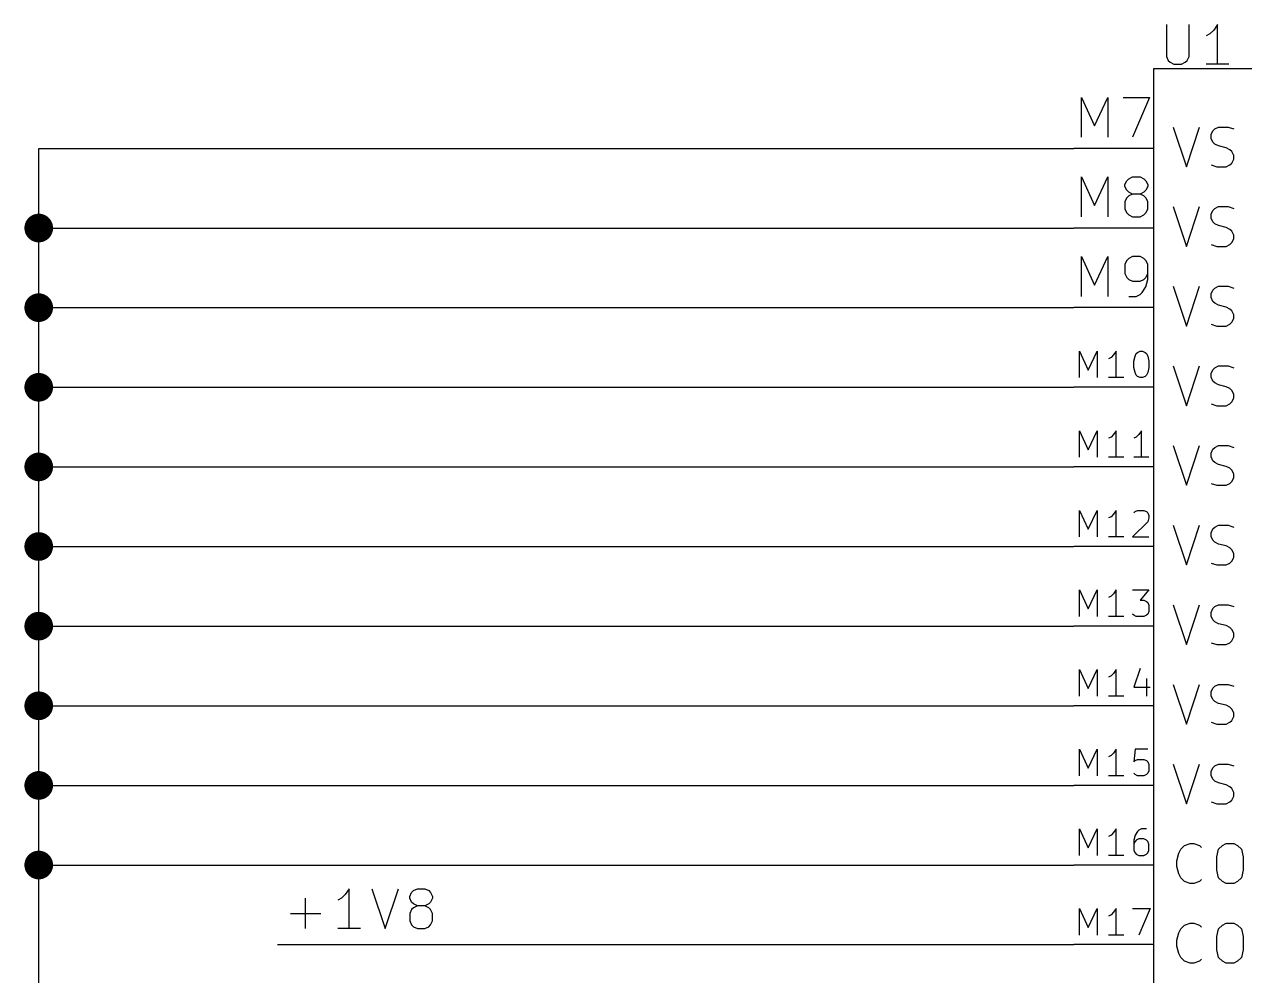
# Model space of a CAD drawing. Header units: millimetres. Extents: x 3 to 201, y -195 to -4.
# Drawn here: x 14.78 to 53.71, y -34.01 to -3.66 of the extents above; entities that cross this region are included whole.
import ezdxf

# ---------------------------------------------------------------- set-up
doc = ezdxf.new("R2010")
doc.units = ezdxf.units.MM
for name, color, linetype in [('GREENSIXTYFIVE', 129, 'CONTINUOUS'), ('LIGHTGREEN', 92, 'CONTINUOUS'), ('LIGHTRED', 12, 'CONTINUOUS'), ('RED', 14, 'CONTINUOUS'), ('REDSIX', 19, 'CONTINUOUS')]:
    doc.layers.add(name, color=color, linetype=linetype)

msp = doc.modelspace()

# ---------------------------------------------------------------- linework, layer by layer
at = {"layer": 'GREENSIXTYFIVE', "linetype": 'CONTINUOUS'}
for p, q in [((51.2135, -3.6644), (51.2135, -4.6925)), ((51.9392, -4.6925), (51.9392, -3.6644)), ((52.7255, -3.8459), (52.6045, -3.9668)), ((52.8464, -3.6644), (52.7255, -3.8459)), ((52.8464, -4.9344), (52.8464, -3.6644)), ((52.6045, -3.9668), (52.4836, -4.0273)), ((51.2135, -4.6925), (51.274, -4.8135)), ((51.274, -4.8135), (51.3345, -4.874)), ((51.3345, -4.874), (51.4554, -4.9344)), ((51.4554, -4.9344), (51.6973, -4.9344)), ((51.6973, -4.9344), (51.8183, -4.874)), ((51.8183, -4.874), (51.8788, -4.8135)), ((51.8788, -4.8135), (51.9392, -4.6925)), ((53.2093, -4.9344), (52.4836, -4.9344)), ((51.4289, -6.9375), (51.8522, -8.2075)), ((51.8522, -8.2075), (52.2756, -6.9375)), ((52.6989, -7.0585), (52.7594, -6.998)), ((52.7594, -6.998), (52.8804, -6.9375)), ((52.8804, -6.9375), (53.1827, -6.9375)), ((53.1827, -6.9375), (53.3642, -6.998)), ((52.6385, -7.1794), (52.6989, -7.0585)), ((52.6385, -7.3004), (52.6385, -7.1794)), ((52.6989, -7.4213), (52.6385, -7.3004)), ((52.7594, -7.4818), (52.6989, -7.4213)), ((52.8804, -7.5423), (52.7594, -7.4818)), ((53.1223, -7.6028), (52.8804, -7.5423)), ((53.2432, -7.6632), (53.1223, -7.6028)), ((53.3037, -7.7237), (53.2432, -7.6632)), ((53.3642, -7.8447), (53.3037, -7.7237)), ((52.6385, -8.1471), (52.8199, -8.2075)), ((53.1223, -8.2075), (53.2432, -8.1471)), ((53.2432, -8.1471), (53.3037, -8.0866)), ((53.3037, -8.0866), (53.3642, -7.9656)), ((53.3642, -7.9656), (53.3642, -7.8447)), ((52.8199, -8.2075), (53.1223, -8.2075)), ((51.4289, -9.4775), (51.8522, -10.7475)), ((51.8522, -10.7475), (52.2756, -9.4775)), ((52.6385, -9.7194), (52.6989, -9.5985)), ((52.6385, -9.8404), (52.6385, -9.7194)), ((52.6989, -9.5985), (52.7594, -9.538)), ((52.7594, -9.538), (52.8804, -9.4775)), ((52.8804, -9.4775), (53.1827, -9.4775)), ((53.1827, -9.4775), (53.3642, -9.538)), ((52.6989, -9.9613), (52.6385, -9.8404)), ((52.7594, -10.0218), (52.6989, -9.9613)), ((52.8804, -10.0823), (52.7594, -10.0218)), ((53.1223, -10.1428), (52.8804, -10.0823)), ((53.2432, -10.2032), (53.1223, -10.1428)), ((53.3037, -10.2637), (53.2432, -10.2032)), ((53.3642, -10.3847), (53.3037, -10.2637)), ((53.3037, -10.6266), (53.3642, -10.5056)), ((53.3642, -10.5056), (53.3642, -10.3847)), ((52.6385, -10.6871), (52.8199, -10.7475)), ((52.8199, -10.7475), (53.1223, -10.7475)), ((53.1223, -10.7475), (53.2432, -10.6871)), ((53.2432, -10.6871), (53.3037, -10.6266)), ((51.4289, -12.0175), (51.8522, -13.2875)), ((51.8522, -13.2875), (52.2756, -12.0175)), ((52.7594, -12.078), (52.8804, -12.0175)), ((52.8804, -12.0175), (53.1827, -12.0175)), ((53.1827, -12.0175), (53.3642, -12.078)), ((52.6385, -12.2594), (52.6989, -12.1385)), ((52.6385, -12.3804), (52.6385, -12.2594)), ((52.6989, -12.5013), (52.6385, -12.3804)), ((52.6989, -12.1385), (52.7594, -12.078)), ((52.7594, -12.5618), (52.6989, -12.5013)), ((52.8804, -12.6223), (52.7594, -12.5618)), ((53.1223, -12.6828), (52.8804, -12.6223)), ((53.2432, -12.7432), (53.1223, -12.6828)), ((53.3037, -12.8037), (53.2432, -12.7432)), ((53.3642, -12.9247), (53.3037, -12.8037)), ((52.6385, -13.2271), (52.8199, -13.2875)), ((53.1223, -13.2875), (53.2432, -13.2271)), ((53.2432, -13.2271), (53.3037, -13.1666)), ((53.3037, -13.1666), (53.3642, -13.0456)), ((53.3642, -13.0456), (53.3642, -12.9247)), ((52.8199, -13.2875), (53.1223, -13.2875)), ((51.4289, -14.5575), (51.8522, -15.8275)), ((51.8522, -15.8275), (52.2756, -14.5575)), ((52.6385, -14.7994), (52.6989, -14.6785)), ((52.6989, -14.6785), (52.7594, -14.618)), ((52.7594, -14.618), (52.8804, -14.5575)), ((52.8804, -14.5575), (53.1827, -14.5575)), ((53.1827, -14.5575), (53.3642, -14.618)), ((52.6385, -14.9204), (52.6385, -14.7994)), ((52.6989, -15.0413), (52.6385, -14.9204)), ((52.7594, -15.1018), (52.6989, -15.0413)), ((52.8804, -15.1623), (52.7594, -15.1018)), ((53.1223, -15.2228), (52.8804, -15.1623)), ((53.2432, -15.2832), (53.1223, -15.2228)), ((53.3037, -15.3437), (53.2432, -15.2832)), ((53.3642, -15.4647), (53.3037, -15.3437)), ((53.3642, -15.5856), (53.3642, -15.4647)), ((52.6385, -15.7671), (52.8199, -15.8275)), ((52.8199, -15.8275), (53.1223, -15.8275)), ((53.1223, -15.8275), (53.2432, -15.7671)), ((53.2432, -15.7671), (53.3037, -15.7066)), ((53.3037, -15.7066), (53.3642, -15.5856)), ((51.4289, -17.0975), (51.8522, -18.3675)), ((51.8522, -18.3675), (52.2756, -17.0975)), ((52.7594, -17.158), (52.8804, -17.0975)), ((52.8804, -17.0975), (53.1827, -17.0975)), ((53.1827, -17.0975), (53.3642, -17.158)), ((52.6385, -17.3394), (52.6989, -17.2185)), ((52.6385, -17.4604), (52.6385, -17.3394)), ((52.6989, -17.5813), (52.6385, -17.4604)), ((52.6989, -17.2185), (52.7594, -17.158)), ((52.7594, -17.6418), (52.6989, -17.5813)), ((52.8804, -17.7023), (52.7594, -17.6418)), ((53.1223, -17.7628), (52.8804, -17.7023)), ((53.2432, -17.8232), (53.1223, -17.7628)), ((53.3037, -17.8837), (53.2432, -17.8232)), ((53.3642, -18.0047), (53.3037, -17.8837)), ((53.2432, -18.3071), (53.3037, -18.2466)), ((53.3037, -18.2466), (53.3642, -18.1256)), ((53.3642, -18.1256), (53.3642, -18.0047)), ((52.6385, -18.3071), (52.8199, -18.3675)), ((52.8199, -18.3675), (53.1223, -18.3675)), ((53.1223, -18.3675), (53.2432, -18.3071)), ((51.4289, -19.6375), (51.8522, -20.9075)), ((51.8522, -20.9075), (52.2756, -19.6375)), ((52.6385, -19.8794), (52.6989, -19.7585)), ((52.6989, -19.7585), (52.7594, -19.698)), ((52.7594, -19.698), (52.8804, -19.6375)), ((52.8804, -19.6375), (53.1827, -19.6375)), ((53.1827, -19.6375), (53.3642, -19.698)), ((52.6385, -20.0004), (52.6385, -19.8794)), ((52.6989, -20.1213), (52.6385, -20.0004)), ((52.7594, -20.1818), (52.6989, -20.1213)), ((52.8804, -20.2423), (52.7594, -20.1818)), ((53.1223, -20.3028), (52.8804, -20.2423)), ((53.2432, -20.3632), (53.1223, -20.3028)), ((53.3037, -20.4237), (53.2432, -20.3632)), ((53.3642, -20.5447), (53.3037, -20.4237)), ((53.3642, -20.6656), (53.3642, -20.5447)), ((52.6385, -20.8471), (52.8199, -20.9075)), ((52.8199, -20.9075), (53.1223, -20.9075)), ((53.1223, -20.9075), (53.2432, -20.8471)), ((53.2432, -20.8471), (53.3037, -20.7866)), ((53.3037, -20.7866), (53.3642, -20.6656)), ((51.4289, -22.1775), (51.8522, -23.4475)), ((51.8522, -23.4475), (52.2756, -22.1775)), ((52.7594, -22.238), (52.8804, -22.1775)), ((52.8804, -22.1775), (53.1827, -22.1775)), ((53.1827, -22.1775), (53.3642, -22.238)), ((52.6385, -22.4194), (52.6989, -22.2985)), ((52.6385, -22.5404), (52.6385, -22.4194)), ((52.6989, -22.6613), (52.6385, -22.5404)), ((52.6989, -22.2985), (52.7594, -22.238)), ((52.7594, -22.7218), (52.6989, -22.6613)), ((52.8804, -22.7823), (52.7594, -22.7218)), ((53.1223, -22.8428), (52.8804, -22.7823)), ((53.2432, -22.9032), (53.1223, -22.8428)), ((53.3037, -22.9637), (53.2432, -22.9032)), ((53.3642, -23.0847), (53.3037, -22.9637)), ((53.2432, -23.3871), (53.3037, -23.3266)), ((53.3037, -23.3266), (53.3642, -23.2056)), ((53.3642, -23.2056), (53.3642, -23.0847)), ((52.6385, -23.3871), (52.8199, -23.4475)), ((52.8199, -23.4475), (53.1223, -23.4475)), ((53.1223, -23.4475), (53.2432, -23.3871)), ((51.4289, -24.7175), (51.8522, -25.9875)), ((51.8522, -25.9875), (52.2756, -24.7175)), ((52.6385, -24.9594), (52.6989, -24.8385)), ((52.6989, -24.8385), (52.7594, -24.778)), ((52.7594, -24.778), (52.8804, -24.7175)), ((52.8804, -24.7175), (53.1827, -24.7175)), ((53.1827, -24.7175), (53.3642, -24.778)), ((52.6385, -25.0804), (52.6385, -24.9594)), ((52.6989, -25.2013), (52.6385, -25.0804)), ((52.7594, -25.2618), (52.6989, -25.2013)), ((52.8804, -25.3223), (52.7594, -25.2618)), ((53.1223, -25.3828), (52.8804, -25.3223)), ((53.2432, -25.4432), (53.1223, -25.3828)), ((53.3037, -25.5037), (53.2432, -25.4432)), ((53.3642, -25.6247), (53.3037, -25.5037)), ((53.3642, -25.7456), (53.3642, -25.6247)), ((52.6385, -25.9271), (52.8199, -25.9875)), ((52.8199, -25.9875), (53.1223, -25.9875)), ((53.1223, -25.9875), (53.2432, -25.9271)), ((53.2432, -25.9271), (53.3037, -25.8666)), ((53.3037, -25.8666), (53.3642, -25.7456)), ((51.4289, -27.2575), (51.8522, -28.5275)), ((51.8522, -28.5275), (52.2756, -27.2575)), ((52.6385, -27.4994), (52.6989, -27.3785)), ((52.6385, -27.6204), (52.6385, -27.4994)), ((52.6989, -27.7413), (52.6385, -27.6204)), ((52.6989, -27.3785), (52.7594, -27.318)), ((52.7594, -27.318), (52.8804, -27.2575)), ((52.8804, -27.2575), (53.1827, -27.2575)), ((53.1827, -27.2575), (53.3642, -27.318)), ((52.7594, -27.8018), (52.6989, -27.7413)), ((52.8804, -27.8623), (52.7594, -27.8018)), ((53.1223, -27.9228), (52.8804, -27.8623)), ((53.2432, -27.9832), (53.1223, -27.9228)), ((53.3037, -28.0437), (53.2432, -27.9832)), ((53.2432, -28.4671), (53.3037, -28.4066)), ((53.3642, -28.1647), (53.3037, -28.0437)), ((53.3037, -28.4066), (53.3642, -28.2856)), ((53.3642, -28.2856), (53.3642, -28.1647)), ((52.6385, -28.4671), (52.8199, -28.5275)), ((52.8199, -28.5275), (53.1223, -28.5275)), ((53.1223, -28.5275), (53.2432, -28.4671)), ((51.6708, -29.979), (51.7918, -29.858)), ((51.7918, -29.858), (51.9732, -29.7975)), ((51.9732, -29.7975), (52.0941, -29.7975)), ((52.0941, -29.7975), (52.2756, -29.858)), ((52.2756, -29.858), (52.336, -29.9185)), ((52.8803, -29.979), (53.0013, -29.858)), ((53.0013, -29.858), (53.1222, -29.7975)), ((53.1222, -29.7975), (53.3641, -29.7975)), ((53.3641, -29.7975), (53.4851, -29.858)), ((53.4851, -29.858), (53.606, -29.979)), ((51.5499, -30.3418), (51.6103, -30.0999)), ((51.5499, -30.5232), (51.5499, -30.3418)), ((51.6103, -30.0999), (51.6708, -29.979)), ((52.8199, -30.2209), (52.8803, -29.979)), ((52.8199, -30.6442), (52.8199, -30.2209)), ((53.606, -29.979), (53.6665, -30.2209)), ((53.6665, -30.2209), (53.6665, -30.6442)), ((51.6103, -30.7651), (51.5499, -30.5232)), ((52.8803, -30.8861), (52.8199, -30.6442)), ((53.6665, -30.6442), (53.606, -30.8861)), ((51.6708, -30.8861), (51.6103, -30.7651)), ((51.7918, -31.0071), (51.6708, -30.8861)), ((51.9732, -31.0675), (51.7918, -31.0071)), ((52.0941, -31.0675), (51.9732, -31.0675)), ((52.2756, -31.0071), (52.0941, -31.0675)), ((52.336, -30.9466), (52.2756, -31.0071)), ((53.0013, -31.0071), (52.8803, -30.8861)), ((53.1222, -31.0675), (53.0013, -31.0071)), ((53.3641, -31.0675), (53.1222, -31.0675)), ((53.4851, -31.0071), (53.3641, -31.0675)), ((53.606, -30.8861), (53.4851, -31.0071)), ((51.5499, -32.8818), (51.6103, -32.6399)), ((51.6103, -32.6399), (51.6708, -32.519)), ((51.6708, -32.519), (51.7918, -32.398)), ((51.7918, -32.398), (51.9732, -32.3375)), ((51.9732, -32.3375), (52.0941, -32.3375)), ((52.0941, -32.3375), (52.2756, -32.398)), ((52.2756, -32.398), (52.336, -32.4585)), ((52.8199, -32.7609), (52.8803, -32.519)), ((52.8803, -32.519), (53.0013, -32.398)), ((53.0013, -32.398), (53.1222, -32.3375)), ((53.1222, -32.3375), (53.3641, -32.3375)), ((53.3641, -32.3375), (53.4851, -32.398)), ((53.4851, -32.398), (53.606, -32.519)), ((53.606, -32.519), (53.6665, -32.7609)), ((51.5499, -33.0632), (51.5499, -32.8818)), ((51.6103, -33.3051), (51.5499, -33.0632)), ((52.8199, -33.1842), (52.8199, -32.7609)), ((53.6665, -32.7609), (53.6665, -33.1842)), ((51.6708, -33.4261), (51.6103, -33.3051)), ((51.7918, -33.5471), (51.6708, -33.4261)), ((52.8803, -33.4261), (52.8199, -33.1842)), ((53.0013, -33.5471), (52.8803, -33.4261)), ((53.606, -33.4261), (53.4851, -33.5471)), ((53.6665, -33.1842), (53.606, -33.4261)), ((51.9732, -33.6075), (51.7918, -33.5471)), ((52.0941, -33.6075), (51.9732, -33.6075)), ((52.2756, -33.5471), (52.0941, -33.6075)), ((52.336, -33.4866), (52.2756, -33.5471)), ((53.1222, -33.6075), (53.0013, -33.5471)), ((53.3641, -33.6075), (53.1222, -33.6075)), ((53.4851, -33.5471), (53.3641, -33.6075))]:
    msp.add_line(p, q, dxfattribs=at)
at = {"layer": 'LIGHTGREEN', "linetype": 'CONTINUOUS'}
for p, q in [((15.24, -10.16), (15.24, -7.62)), ((15.24, -7.62), (48.26, -7.62)), ((15.24, -10.16), (48.26, -10.16)), ((15.24, -12.7), (15.24, -10.16)), ((15.24, -12.7), (48.26, -12.7)), ((15.24, -15.24), (15.24, -12.7)), ((15.24, -15.24), (48.26, -15.24)), ((15.24, -17.78), (15.24, -15.24)), ((15.24, -17.78), (48.26, -17.78)), ((15.24, -20.32), (15.24, -17.78)), ((15.24, -20.32), (48.26, -20.32)), ((15.24, -22.86), (15.24, -20.32)), ((15.24, -22.86), (48.26, -22.86)), ((15.24, -25.4), (15.24, -22.86)), ((15.24, -27.94), (15.24, -25.4)), ((15.24, -25.4), (48.26, -25.4)), ((15.24, -30.48), (15.24, -27.94)), ((15.24, -27.94), (48.26, -27.94)), ((15.24, -43.18), (15.24, -30.48)), ((15.24, -30.48), (48.26, -30.48)), ((22.86, -33.02), (48.26, -33.02))]:
    msp.add_line(p, q, dxfattribs=at)
at = {"layer": 'LIGHTGREEN', "const_width": 0.4572}
for points in [[(15.0114, -10.16, 1), (15.4686, -10.16, 1)], [(15.0114, -12.7, 1), (15.4686, -12.7, 1)], [(15.0114, -15.24, 1), (15.4686, -15.24, 1)], [(15.0114, -17.78, 1), (15.4686, -17.78, 1)], [(15.0114, -20.32, 1), (15.4686, -20.32, 1)], [(15.0114, -22.86, 1), (15.4686, -22.86, 1)], [(15.0114, -25.4, 1), (15.4686, -25.4, 1)], [(15.0114, -27.94, 1), (15.4686, -27.94, 1)], [(15.0114, -30.48, 1), (15.4686, -30.48, 1)]]:
    msp.add_lwpolyline(points, format="xyb", close=True, dxfattribs=at)
at = {"layer": 'LIGHTRED', "linetype": 'CONTINUOUS'}
for p, q in [((48.5019, -7.2613), (48.5019, -5.9913)), ((48.5019, -5.9913), (48.9253, -6.8985)), ((48.9253, -6.8985), (49.3486, -5.9913)), ((49.3486, -5.9913), (49.3486, -7.2613)), ((49.8324, -5.9913), (50.679, -5.9913)), ((50.679, -5.9913), (50.1348, -7.2613)), ((48.5019, -9.8013), (48.5019, -8.5313)), ((48.5019, -8.5313), (48.9253, -9.4385)), ((48.9253, -9.4385), (49.3486, -8.5313)), ((49.3486, -8.5313), (49.3486, -9.8013)), ((50.0138, -8.5918), (50.1348, -8.5313)), ((50.1348, -8.5313), (50.3767, -8.5313)), ((50.3767, -8.5313), (50.4976, -8.5918)), ((49.8929, -8.7732), (49.9533, -8.6523)), ((49.8929, -8.8337), (49.8929, -8.7732)), ((49.9533, -8.9547), (49.8929, -8.8337)), ((49.9533, -8.6523), (50.0138, -8.5918)), ((50.4976, -8.5918), (50.5581, -8.6523)), ((50.5581, -8.6523), (50.6186, -8.7732)), ((50.6186, -8.8337), (50.5581, -8.9547)), ((50.6186, -8.7732), (50.6186, -8.8337)), ((49.9533, -9.1966), (49.8929, -9.3175)), ((49.8929, -9.3175), (49.8929, -9.5594)), ((50.0138, -9.0151), (49.9533, -8.9547)), ((50.0138, -9.1361), (49.9533, -9.1966)), ((50.1348, -9.0756), (50.0138, -9.0151)), ((50.1348, -9.0756), (50.0138, -9.1361)), ((50.3767, -9.0756), (50.1348, -9.0756)), ((50.4976, -9.0151), (50.3767, -9.0756)), ((50.4976, -9.1361), (50.3767, -9.0756)), ((50.5581, -8.9547), (50.4976, -9.0151)), ((50.5581, -9.1966), (50.4976, -9.1361)), ((50.6186, -9.3175), (50.5581, -9.1966)), ((50.6186, -9.5594), (50.6186, -9.3175)), ((49.8929, -9.5594), (49.9533, -9.6804)), ((49.9533, -9.6804), (50.0138, -9.7409)), ((50.4976, -9.7409), (50.5581, -9.6804)), ((50.5581, -9.6804), (50.6186, -9.5594)), ((50.0138, -9.7409), (50.1348, -9.8013)), ((50.1348, -9.8013), (50.3767, -9.8013)), ((50.3767, -9.8013), (50.4976, -9.7409)), ((48.5019, -12.3413), (48.5019, -11.0713)), ((48.5019, -11.0713), (48.9253, -11.9785)), ((48.9253, -11.9785), (49.3486, -11.0713)), ((49.3486, -11.0713), (49.3486, -12.3413)), ((49.9533, -11.1923), (49.8929, -11.3132)), ((50.0138, -11.1318), (49.9533, -11.1923)), ((50.1348, -11.0713), (50.0138, -11.1318)), ((50.3767, -11.0713), (50.1348, -11.0713)), ((50.4976, -11.1318), (50.3767, -11.0713)), ((50.5581, -11.1923), (50.4976, -11.1318)), ((50.6186, -11.3132), (50.5581, -11.1923)), ((49.8929, -11.3132), (49.8929, -11.6156)), ((49.8929, -11.6156), (49.9533, -11.7366)), ((50.5581, -11.7366), (50.6186, -11.6156)), ((50.6186, -11.797), (50.6186, -11.3132)), ((49.9533, -11.7366), (50.0138, -11.797)), ((50.0138, -11.797), (50.1348, -11.8575)), ((50.1348, -11.8575), (50.3767, -11.8575)), ((50.3767, -11.8575), (50.4976, -11.797)), ((50.4371, -12.2204), (50.5581, -12.0389)), ((50.4976, -11.797), (50.5581, -11.7366)), ((50.5581, -12.0389), (50.6186, -11.797)), ((50.0138, -12.3413), (50.2557, -12.3413)), ((50.2557, -12.3413), (50.3767, -12.2809)), ((50.3767, -12.2809), (50.4371, -12.2204)), ((48.4415, -14.9332), (48.4415, -14.0866)), ((48.4415, -14.0866), (48.7237, -14.6913)), ((48.7237, -14.6913), (49.0059, -14.0866)), ((49.0059, -14.0866), (49.0059, -14.9332)), ((49.4493, -14.2881), (49.3687, -14.3285)), ((49.53, -14.2075), (49.4493, -14.2881)), ((49.6106, -14.0866), (49.53, -14.2075)), ((49.6106, -14.9332), (49.6106, -14.0866)), ((50.175, -14.4091), (50.2153, -14.2478)), ((50.2153, -14.2478), (50.2556, -14.1672)), ((50.2556, -14.1672), (50.296, -14.1269)), ((50.296, -14.1269), (50.3766, -14.0866)), ((50.3766, -14.0866), (50.4572, -14.0866)), ((50.4572, -14.0866), (50.5378, -14.1269)), ((50.5378, -14.1269), (50.5782, -14.1672)), ((50.5782, -14.1672), (50.6185, -14.2478)), ((50.6185, -14.2478), (50.6588, -14.4091)), ((50.175, -14.6107), (50.175, -14.4091)), ((50.2153, -14.7719), (50.175, -14.6107)), ((50.2556, -14.8525), (50.2153, -14.7719)), ((50.6185, -14.7719), (50.5782, -14.8525)), ((50.6588, -14.6107), (50.6185, -14.7719)), ((50.6588, -14.4091), (50.6588, -14.6107)), ((49.8525, -14.9332), (49.3687, -14.9332)), ((50.296, -14.8929), (50.2556, -14.8525)), ((50.3766, -14.9332), (50.296, -14.8929)), ((50.4572, -14.9332), (50.3766, -14.9332)), ((50.5378, -14.8929), (50.4572, -14.9332)), ((50.5782, -14.8525), (50.5378, -14.8929)), ((48.4415, -17.4732), (48.4415, -16.6266)), ((48.4415, -16.6266), (48.7237, -17.2313)), ((48.7237, -17.2313), (49.0059, -16.6266)), ((49.0059, -16.6266), (49.0059, -17.4732)), ((49.6106, -16.6266), (49.53, -16.7475)), ((49.6106, -17.4732), (49.6106, -16.6266)), ((50.4169, -16.6266), (50.3363, -16.7475)), ((50.4169, -17.4732), (50.4169, -16.6266)), ((49.4493, -16.8281), (49.3687, -16.8685)), ((49.53, -16.7475), (49.4493, -16.8281)), ((50.2556, -16.8281), (50.175, -16.8685)), ((50.3363, -16.7475), (50.2556, -16.8281)), ((49.8525, -17.4732), (49.3687, -17.4732)), ((50.6588, -17.4732), (50.175, -17.4732)), ((48.4415, -20.0132), (48.4415, -19.1666)), ((48.4415, -19.1666), (48.7237, -19.7713)), ((48.7237, -19.7713), (49.0059, -19.1666)), ((49.0059, -19.1666), (49.0059, -20.0132)), ((49.4493, -19.3681), (49.3687, -19.4085)), ((49.53, -19.2875), (49.4493, -19.3681)), ((49.6106, -19.1666), (49.53, -19.2875)), ((49.6106, -20.0132), (49.6106, -19.1666)), ((50.175, -19.2472), (50.2153, -19.2069)), ((50.2153, -19.2069), (50.296, -19.1666)), ((50.296, -19.1666), (50.4975, -19.1666)), ((50.4975, -19.1666), (50.5782, -19.2069)), ((50.5782, -19.2069), (50.6185, -19.2472)), ((50.6185, -19.2472), (50.6588, -19.3278)), ((50.6588, -19.4085), (50.6185, -19.5294)), ((50.6588, -19.3278), (50.6588, -19.4085)), ((50.6185, -19.5294), (50.1347, -20.0132)), ((49.8525, -20.0132), (49.3687, -20.0132)), ((50.1347, -20.0132), (50.6588, -20.0132)), ((48.4415, -22.5532), (48.4415, -21.7066)), ((48.4415, -21.7066), (48.7237, -22.3113)), ((48.7237, -22.3113), (49.0059, -21.7066)), ((49.0059, -21.7066), (49.0059, -22.5532)), ((49.6106, -21.7066), (49.53, -21.8275)), ((49.6106, -22.5532), (49.6106, -21.7066)), ((50.1347, -21.7066), (50.6588, -21.7066)), ((50.6588, -21.7066), (50.3766, -22.0291)), ((49.4493, -21.9081), (49.3687, -21.9485)), ((49.53, -21.8275), (49.4493, -21.9081)), ((50.3766, -22.0291), (50.4975, -22.0291)), ((50.4975, -22.0291), (50.5782, -22.0694)), ((50.5782, -22.0694), (50.6185, -22.1097)), ((50.6185, -22.1097), (50.6588, -22.1903)), ((49.8525, -22.5532), (49.3687, -22.5532)), ((50.175, -22.5129), (50.1347, -22.4725)), ((50.2556, -22.5532), (50.175, -22.5129)), ((50.4975, -22.5532), (50.2556, -22.5532)), ((50.5782, -22.5129), (50.4975, -22.5532)), ((50.6185, -22.4725), (50.5782, -22.5129)), ((50.6588, -22.3919), (50.6185, -22.4725)), ((50.6588, -22.1903), (50.6588, -22.3919)), ((48.4415, -25.0932), (48.4415, -24.2466)), ((48.4415, -24.2466), (48.7237, -24.8513)), ((48.7237, -24.8513), (49.0059, -24.2466)), ((49.0059, -24.2466), (49.0059, -25.0932)), ((49.4493, -24.4481), (49.3687, -24.4885)), ((49.53, -24.3675), (49.4493, -24.4481)), ((49.6106, -24.2466), (49.53, -24.3675)), ((49.6106, -25.0932), (49.6106, -24.2466)), ((50.3766, -24.2063), (50.175, -24.811)), ((50.175, -24.811), (50.6991, -24.811)), ((50.5782, -24.5288), (50.5782, -25.0932)), ((49.8525, -25.0932), (49.3687, -25.0932)), ((48.4415, -27.6332), (48.4415, -26.7866)), ((48.4415, -26.7866), (48.7237, -27.3913)), ((48.7237, -27.3913), (49.0059, -26.7866)), ((49.0059, -26.7866), (49.0059, -27.6332)), ((49.6106, -26.7866), (49.53, -26.9075)), ((49.6106, -27.6332), (49.6106, -26.7866)), ((50.2153, -26.7866), (50.175, -27.1897)), ((50.6185, -26.7866), (50.2153, -26.7866)), ((49.4493, -26.9881), (49.3687, -27.0285)), ((49.53, -26.9075), (49.4493, -26.9881)), ((50.175, -27.1897), (50.2153, -27.1494)), ((50.2153, -27.1494), (50.296, -27.1091)), ((50.296, -27.1091), (50.4975, -27.1091)), ((50.4975, -27.1091), (50.5782, -27.1494)), ((50.5782, -27.1494), (50.6185, -27.1897)), ((50.6185, -27.1897), (50.6588, -27.2703)), ((49.8525, -27.6332), (49.3687, -27.6332)), ((50.2153, -27.5929), (50.175, -27.5525)), ((50.296, -27.6332), (50.2153, -27.5929)), ((50.4975, -27.6332), (50.296, -27.6332)), ((50.5782, -27.5929), (50.4975, -27.6332)), ((50.6185, -27.5525), (50.5782, -27.5929)), ((50.6588, -27.4719), (50.6185, -27.5525)), ((50.6588, -27.2703), (50.6588, -27.4719)), ((48.4415, -30.1732), (48.4415, -29.3266)), ((48.4415, -29.3266), (48.7237, -29.9313)), ((48.7237, -29.9313), (49.0059, -29.3266)), ((49.0059, -29.3266), (49.0059, -30.1732)), ((49.4493, -29.5281), (49.3687, -29.5685)), ((49.53, -29.4475), (49.4493, -29.5281)), ((49.6106, -29.3266), (49.53, -29.4475)), ((49.6106, -30.1732), (49.6106, -29.3266)), ((50.2153, -29.5281), (50.175, -29.6894)), ((50.296, -29.4072), (50.2153, -29.5281)), ((50.3363, -29.3669), (50.296, -29.4072)), ((50.4169, -29.3266), (50.3363, -29.3669)), ((50.5782, -29.3266), (50.4169, -29.3266)), ((50.175, -29.6894), (50.175, -30.0119)), ((50.2153, -29.7297), (50.175, -29.8103)), ((50.2556, -29.6894), (50.2153, -29.7297)), ((50.3363, -29.6491), (50.2556, -29.6894)), ((50.4975, -29.6491), (50.3363, -29.6491)), ((50.5782, -29.6894), (50.4975, -29.6491)), ((50.6185, -29.7297), (50.5782, -29.6894)), ((50.6588, -29.8103), (50.6185, -29.7297)), ((50.6588, -30.0119), (50.6588, -29.8103)), ((49.8525, -30.1732), (49.3687, -30.1732)), ((50.175, -30.0119), (50.2153, -30.0925)), ((50.2153, -30.0925), (50.2556, -30.1329)), ((50.2556, -30.1329), (50.3363, -30.1732)), ((50.3363, -30.1732), (50.4975, -30.1732)), ((50.4975, -30.1732), (50.5782, -30.1329)), ((50.5782, -30.1329), (50.6185, -30.0925)), ((50.6185, -30.0925), (50.6588, -30.0119)), ((48.4415, -32.7132), (48.4415, -31.8666)), ((48.4415, -31.8666), (48.7237, -32.4713)), ((48.7237, -32.4713), (49.0059, -31.8666)), ((49.0059, -31.8666), (49.0059, -32.7132)), ((49.6106, -31.8666), (49.53, -31.9875)), ((49.6106, -32.7132), (49.6106, -31.8666)), ((50.1347, -31.8666), (50.6991, -31.8666)), ((50.6991, -31.8666), (50.3363, -32.7132)), ((49.4493, -32.0681), (49.3687, -32.1085)), ((49.53, -31.9875), (49.4493, -32.0681)), ((49.8525, -32.7132), (49.3687, -32.7132))]:
    msp.add_line(p, q, dxfattribs=at)
at = {"layer": 'RED', "linetype": 'CONTINUOUS'}
for p, q in [((50.8, -5.08), (50.8, -147.32)), ((157.48, -5.08), (50.8, -5.08)), ((50.8, -7.62), (48.26, -7.62)), ((50.8, -10.16), (48.26, -10.16)), ((50.8, -12.7), (48.26, -12.7)), ((50.8, -15.24), (48.26, -15.24)), ((50.8, -17.78), (48.26, -17.78)), ((50.8, -20.32), (48.26, -20.32)), ((50.8, -22.86), (48.26, -22.86)), ((50.8, -25.4), (48.26, -25.4)), ((50.8, -27.94), (48.26, -27.94)), ((50.8, -30.48), (48.26, -30.48)), ((50.8, -33.02), (48.26, -33.02))]:
    msp.add_line(p, q, dxfattribs=at)
at = {"layer": 'REDSIX', "linetype": 'CONTINUOUS'}
for p, q in [((25.0206, -31.4184), (24.8996, -31.5393)), ((25.1415, -31.2369), (25.0206, -31.4184)), ((25.1415, -32.5069), (25.1415, -31.2369)), ((25.8672, -31.2369), (26.2905, -32.5069)), ((26.2905, -32.5069), (26.7139, -31.2369)), ((27.0768, -31.4788), (27.1372, -31.3579)), ((27.0768, -31.5393), (27.0768, -31.4788)), ((27.1372, -31.3579), (27.1977, -31.2974)), ((27.1977, -31.2974), (27.3187, -31.2369)), ((27.3187, -31.2369), (27.5606, -31.2369)), ((27.5606, -31.2369), (27.6815, -31.2974)), ((27.6815, -31.2974), (27.742, -31.3579)), ((27.742, -31.3579), (27.8025, -31.4788)), ((27.8025, -31.4788), (27.8025, -31.5393)), ((23.7505, -32.5069), (23.7505, -31.5393)), ((24.8996, -31.5393), (24.7787, -31.5998)), ((27.1372, -31.6603), (27.0768, -31.5393)), ((27.1372, -31.9022), (27.0768, -32.0231)), ((27.1977, -31.7207), (27.1372, -31.6603)), ((27.1977, -31.8417), (27.1372, -31.9022)), ((27.3187, -31.7812), (27.1977, -31.7207)), ((27.3187, -31.7812), (27.1977, -31.8417)), ((27.5606, -31.7812), (27.3187, -31.7812)), ((27.6815, -31.7207), (27.5606, -31.7812)), ((27.6815, -31.8417), (27.5606, -31.7812)), ((27.742, -31.6603), (27.6815, -31.7207)), ((27.742, -31.9022), (27.6815, -31.8417)), ((27.8025, -31.5393), (27.742, -31.6603)), ((27.8025, -32.0231), (27.742, -31.9022)), ((23.2667, -32.0231), (24.2344, -32.0231)), ((27.0768, -32.0231), (27.0768, -32.265)), ((27.0768, -32.265), (27.1372, -32.386)), ((27.742, -32.386), (27.8025, -32.265)), ((27.8025, -32.265), (27.8025, -32.0231)), ((25.5044, -32.5069), (24.7787, -32.5069)), ((27.1372, -32.386), (27.1977, -32.4465)), ((27.1977, -32.4465), (27.3187, -32.5069)), ((27.3187, -32.5069), (27.5606, -32.5069)), ((27.5606, -32.5069), (27.6815, -32.4465)), ((27.6815, -32.4465), (27.742, -32.386))]:
    msp.add_line(p, q, dxfattribs=at)

doc.saveas('drawing.dxf')
